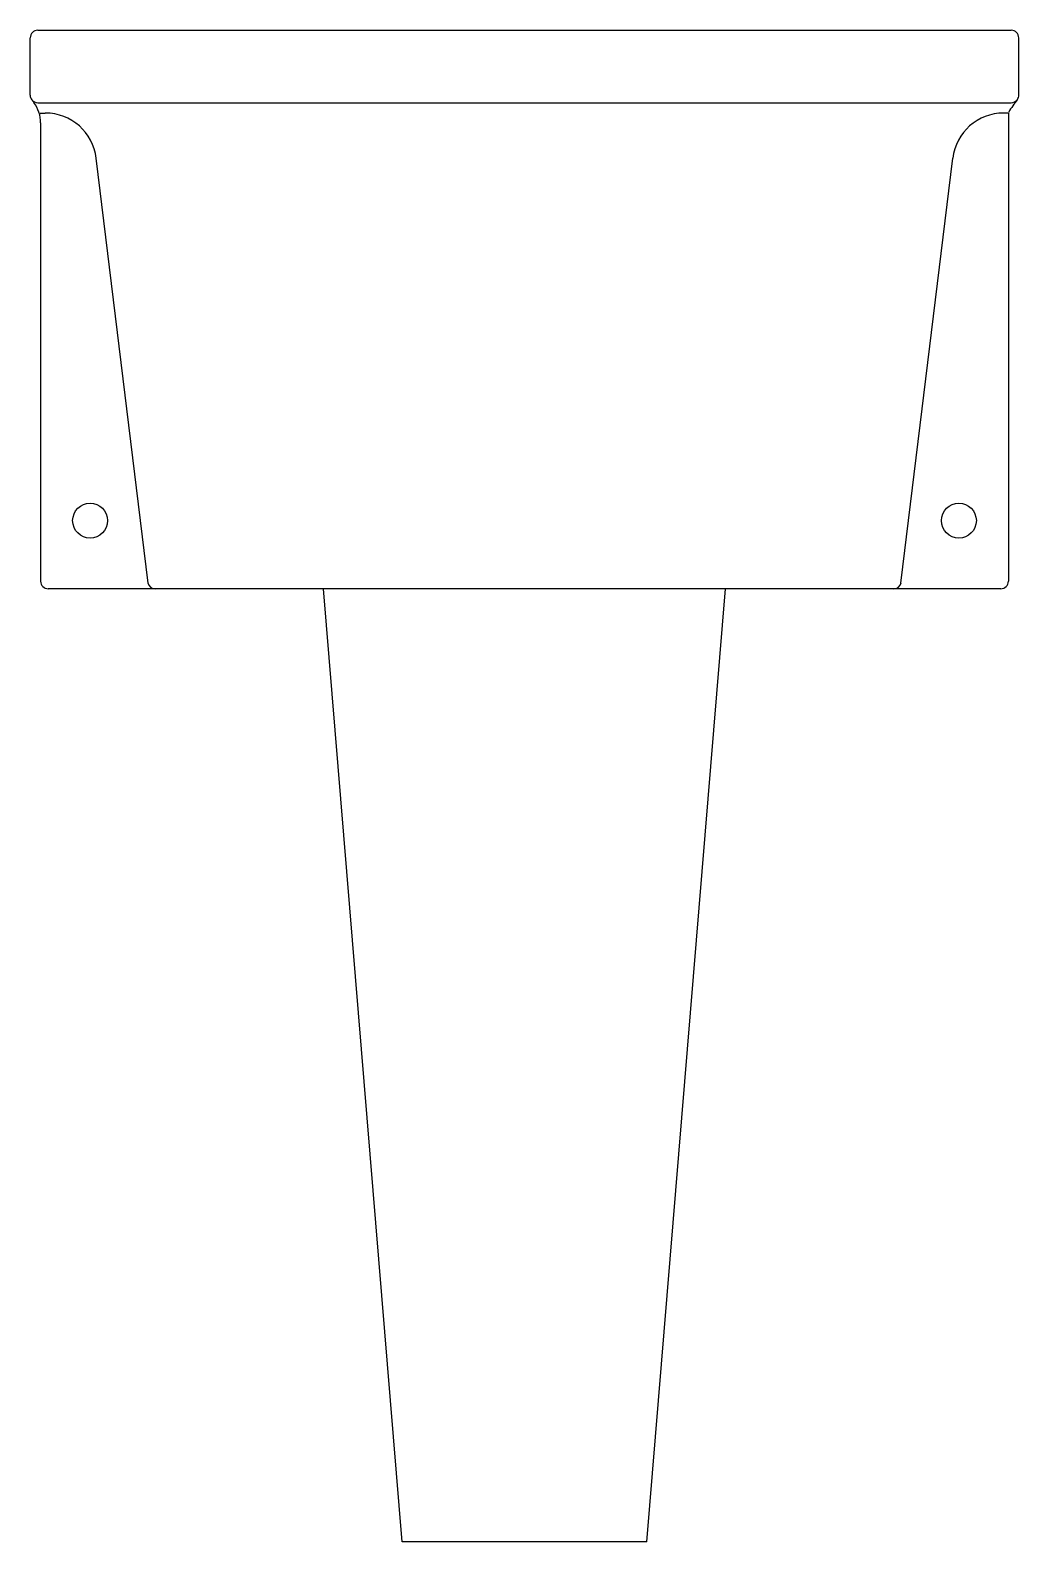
# Model space of a CAD drawing. Header units: millimetres. Extents: x -3037.54 to -3036.963, y 2885.976 to 2886.858.
import ezdxf

# ---------------------------------------------------------------- set-up
doc = ezdxf.new("R2010")
doc.units = ezdxf.units.MM
doc.header["$LTSCALE"] = 10
doc.layers.add('Serviço_Tanques', color=2, linetype='Continuous')

msp = doc.modelspace()

# ---------------------------------------------------------------- linework, layer by layer
at = {"layer": 'Serviço_Tanques'}
for p, q in [((-3037.53522, 2886.85809), (-3036.96729, 2886.85809)), ((-3037.53968, 2886.82023), (-3037.53968, 2886.85363)), ((-3036.96283, 2886.82023), (-3036.96283, 2886.85363)), ((-3037.53522, 2886.81577), (-3036.96729, 2886.81577)), ((-3037.53382, 2886.80977), (-3037.53091, 2886.80977)), ((-3037.5336, 2886.804), (-3037.5336, 2886.53661)), ((-3036.96869, 2886.80977), (-3036.9716, 2886.80977)), ((-3036.96891, 2886.81004), (-3036.96891, 2886.53661)), ((-3037.47083, 2886.53536), (-3037.50113, 2886.78341)), ((-3037.03168, 2886.53536), (-3037.00138, 2886.78341)), ((-3036.97337, 2886.53214), (-3037.52914, 2886.53214)), ((-3037.32273, 2885.97609), (-3037.36862, 2886.53214)), ((-3037.17978, 2885.97609), (-3037.13389, 2886.53214)), ((-3037.17978, 2885.97609), (-3037.32273, 2885.97609))]:
    msp.add_line(p, q, dxfattribs=at)
for centre in [(-3037.50472, 2886.57195), (-3036.99779, 2886.57195)]:
    msp.add_circle(centre, 0.0102, dxfattribs=at)
for centre, radius, start, end in [((-3037.53522, 2886.85363), 0.00446, 90, 180), ((-3036.96729, 2886.85363), 0.00446, 0, 90), ((-3037.53522, 2886.82023), 0.00446, 180, 217.1771), ((-3037.53522, 2886.82023), 0.00446, 217.1771, 270), ((-3037.60015, 2886.7697), 0.07781, 36.38148, 37.89225), ((-3037.5536, 2886.804), 0.02, 0, 36.38148), ((-3036.90236, 2886.7697), 0.07781, 142.10775, 148.52825), ((-3036.96729, 2886.82023), 0.00446, 270, 324.73935), ((-3036.96729, 2886.82023), 0.00446, 324.73935, 0), ((-3037.53091, 2886.77977), 0.03, 6.9647, 90), ((-3036.9716, 2886.77977), 0.03, 90, 173.0353), ((-3037.52914, 2886.53661), 0.00446, 180, 270), ((-3037.46665, 2886.53661), 0.00446, 191.9647, 270), ((-3037.03586, 2886.53661), 0.00446, 270, 348.0353), ((-3036.97337, 2886.53661), 0.00446, 270, 0)]:
    msp.add_arc(centre, radius, start, end, dxfattribs=at)

doc.saveas('drawing.dxf')
